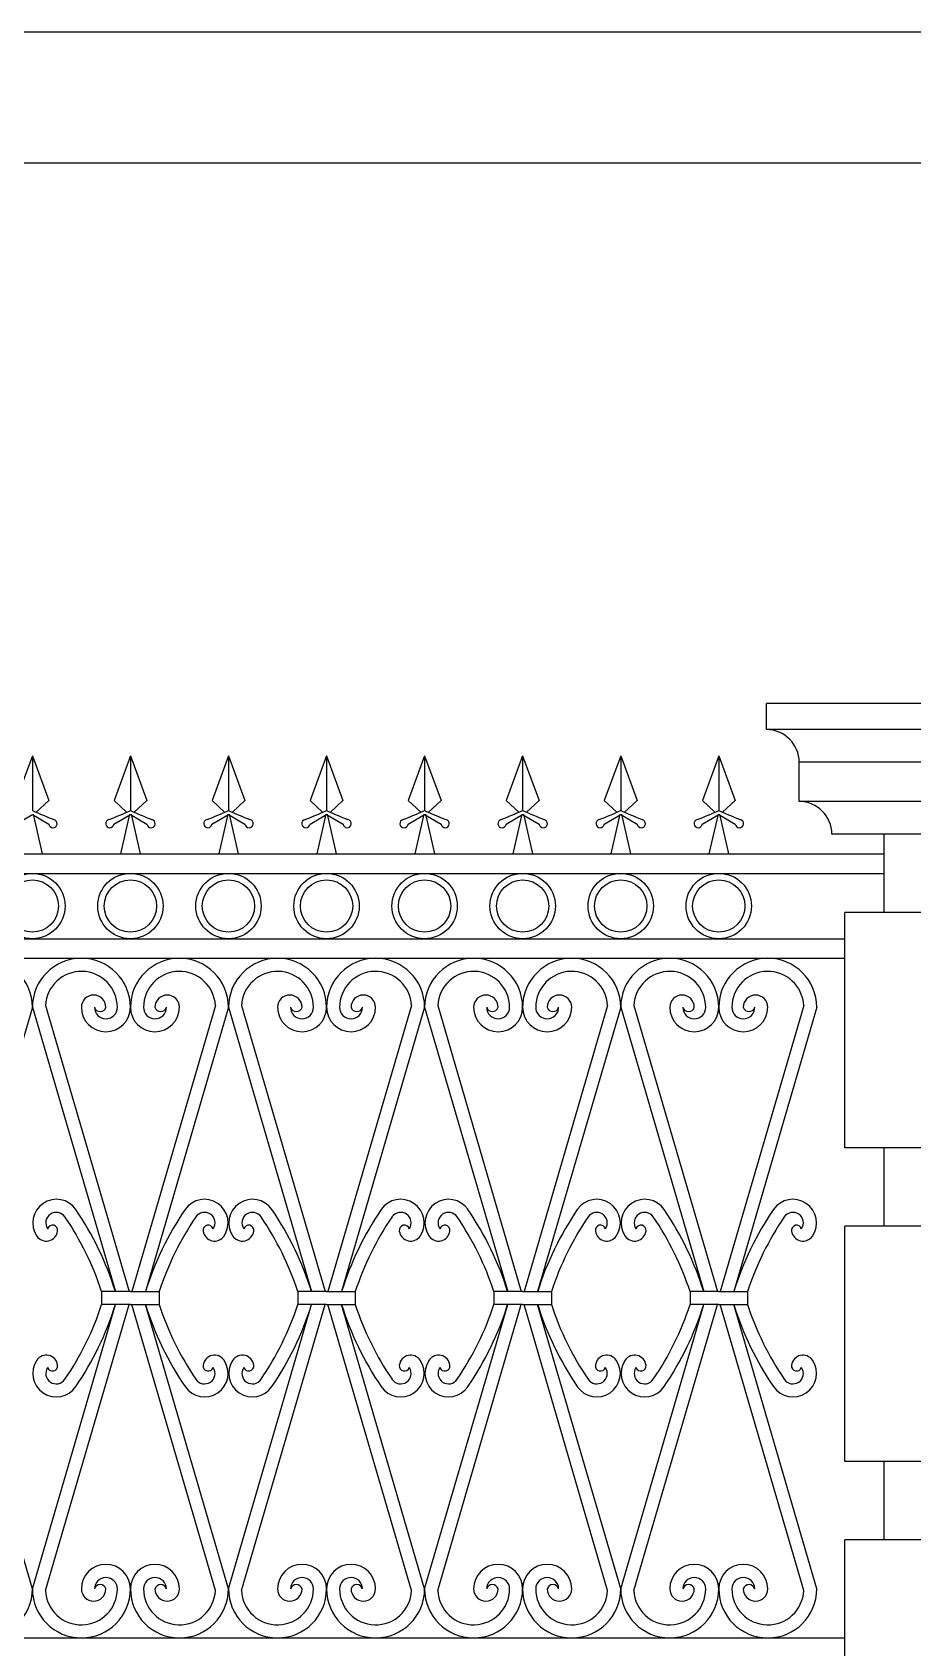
# Model space of a CAD drawing. Header units: metres. Extents: x -945094 to -882508, y -1233179 to -1191179.
# Drawn here: x -918043 to -911310, y -1203539 to -1191179 of the extents above; entities that cross this region are included whole.
import ezdxf

# ---------------------------------------------------------------- set-up
doc = ezdxf.new("R2010")
doc.units = ezdxf.units.M
for name, color, linetype in [('1', 7, 'Continuous'), ('CYAN', 4, 'Continuous'), ('ROAD1', 4, 'Continuous')]:
    doc.layers.add(name, color=color, linetype=linetype)

# ---------------------------------------------------------------- blocks, each defined once
blk = doc.blocks.new('100')
for points in [[(178473.12, 153261.23), (-118526.88, 153261.23), (-118526.88, -56738.77), (178473.12, -56738.77)], [(-106026.88, -51738.77), (-106026.88, 148261.23), (173473.12, 148261.23), (173473.12, -51738.77)]]:
    blk.add_lwpolyline(points, close=True)

msp = doc.modelspace()

# ---------------------------------------------------------------- linework, layer by layer
at = {"layer": '1'}
for p, q in [((-904627.85, -1196314.29), (-912427.85, -1196314.29)), ((-912427.85, -1196514.29), (-912427.85, -1196314.29)), ((-904627.85, -1196514.29), (-912427.85, -1196514.29)), ((-904877.85, -1196764.29), (-912177.85, -1196764.29)), ((-912177.85, -1197064.29), (-912177.85, -1196764.29)), ((-904877.85, -1197064.29), (-912177.85, -1197064.29)), ((-905127.85, -1197314.29), (-911927.85, -1197314.29)), ((-911527.85, -1197914.29), (-911527.85, -1197314.29)), ((-911827.85, -1199714.29), (-911827.85, -1197914.29)), ((-910027.85, -1197914.29), (-911827.85, -1197914.29)), ((-910027.85, -1199714.29), (-911827.85, -1199714.29)), ((-911527.85, -1200314.29), (-911527.85, -1199714.29)), ((-911827.85, -1202114.29), (-911827.85, -1200314.29)), ((-910027.85, -1200314.29), (-911827.85, -1200314.29)), ((-910827.85, -1202114.29), (-911827.85, -1202114.29)), ((-911527.85, -1202714.29), (-911527.85, -1202114.29)), ((-911827.85, -1204514.29), (-911827.85, -1202714.29)), ((-910027.85, -1202714.29), (-911827.85, -1202714.29))]:
    msp.add_line(p, q, dxfattribs=at)
for centre, start in [((-912427.85, -1196764.29), 360), ((-912177.85, -1197314.29), 0)]:
    msp.add_arc(centre, 250, start, 90, dxfattribs=at)
at = {"layer": 'CYAN'}
for p, q in [((-918042.85, -1196714.29), (-918168.37, -1197055.77)), ((-918042.85, -1196714.29), (-918042.85, -1197133.88)), ((-918042.85, -1196714.29), (-917917.33, -1197055.77)), ((-917292.85, -1196714.29), (-917418.37, -1197055.77)), ((-917292.85, -1196714.29), (-917167.33, -1197055.77)), ((-917292.85, -1196714.29), (-917292.85, -1197133.88)), ((-916542.85, -1196714.29), (-916668.37, -1197055.77)), ((-916542.85, -1196714.29), (-916542.85, -1197133.88)), ((-916542.85, -1196714.29), (-916417.33, -1197055.77)), ((-915792.85, -1196714.29), (-915918.37, -1197055.77)), ((-915792.85, -1196714.29), (-915792.85, -1197133.88)), ((-915792.85, -1196714.29), (-915667.33, -1197055.77)), ((-915042.85, -1196714.29), (-915168.37, -1197055.77)), ((-915042.85, -1196714.29), (-915042.85, -1197133.88)), ((-915042.85, -1196714.29), (-914917.33, -1197055.77)), ((-914292.85, -1196714.29), (-914418.37, -1197055.77)), ((-914292.85, -1196714.29), (-914292.85, -1197133.88)), ((-914292.85, -1196714.29), (-914167.33, -1197055.77)), ((-913542.85, -1196714.29), (-913668.37, -1197055.77)), ((-913542.85, -1196714.29), (-913417.33, -1197055.77)), ((-913542.85, -1196714.29), (-913542.85, -1197133.88)), ((-912792.85, -1196714.29), (-912918.37, -1197055.77)), ((-912792.85, -1196714.29), (-912792.85, -1197133.88)), ((-912792.85, -1196714.29), (-912667.33, -1197055.77)), ((-917917.33, -1197055.77), (-918013.2, -1197146.53)), ((-917418.37, -1197055.77), (-917322.49, -1197146.53)), ((-917167.33, -1197055.77), (-917263.2, -1197146.53)), ((-916668.37, -1197055.77), (-916572.49, -1197146.53)), ((-916417.33, -1197055.77), (-916513.2, -1197146.53)), ((-915918.37, -1197055.77), (-915822.49, -1197146.53)), ((-915667.33, -1197055.77), (-915763.2, -1197146.53)), ((-915168.37, -1197055.77), (-915072.49, -1197146.53)), ((-914917.33, -1197055.77), (-915013.2, -1197146.53)), ((-914418.37, -1197055.77), (-914322.49, -1197146.53)), ((-914167.33, -1197055.77), (-914263.2, -1197146.53)), ((-913668.37, -1197055.77), (-913572.49, -1197146.53)), ((-913417.33, -1197055.77), (-913513.2, -1197146.53)), ((-912918.37, -1197055.77), (-912822.49, -1197146.53)), ((-912667.33, -1197055.77), (-912763.2, -1197146.53)), ((-918168.98, -1197236.68), (-918042.85, -1197163.69)), ((-918042.85, -1197163.69), (-917916.71, -1197236.68)), ((-918036.87, -1197160.23), (-917967.95, -1197464.29)), ((-917418.98, -1197236.68), (-917292.85, -1197163.69)), ((-917298.82, -1197160.23), (-917367.74, -1197464.29)), ((-917292.85, -1197163.69), (-917166.71, -1197236.68)), ((-917286.87, -1197160.23), (-917217.95, -1197464.29)), ((-916668.98, -1197236.68), (-916542.85, -1197163.69)), ((-916548.82, -1197160.23), (-916617.74, -1197464.29)), ((-916542.85, -1197163.69), (-916416.71, -1197236.68)), ((-916536.87, -1197160.23), (-916467.95, -1197464.29)), ((-915918.98, -1197236.68), (-915792.85, -1197163.69)), ((-915798.82, -1197160.23), (-915867.74, -1197464.29)), ((-915792.85, -1197163.69), (-915666.71, -1197236.68)), ((-915786.87, -1197160.23), (-915717.95, -1197464.29)), ((-915168.98, -1197236.68), (-915042.85, -1197163.69)), ((-915048.82, -1197160.23), (-915117.74, -1197464.29)), ((-915042.85, -1197163.69), (-914916.71, -1197236.68)), ((-915036.87, -1197160.23), (-914967.95, -1197464.29)), ((-914418.98, -1197236.68), (-914292.85, -1197163.69)), ((-914298.82, -1197160.23), (-914367.74, -1197464.29)), ((-914292.85, -1197163.69), (-914166.71, -1197236.68)), ((-914286.87, -1197160.23), (-914217.95, -1197464.29)), ((-913668.98, -1197236.68), (-913542.85, -1197163.69)), ((-913548.82, -1197160.23), (-913617.74, -1197464.29)), ((-913542.85, -1197163.69), (-913416.71, -1197236.68)), ((-913536.87, -1197160.23), (-913467.95, -1197464.29)), ((-912918.98, -1197236.68), (-912792.85, -1197163.69)), ((-912798.82, -1197160.23), (-912867.74, -1197464.29)), ((-912792.85, -1197163.69), (-912666.71, -1197236.68)), ((-912786.87, -1197160.23), (-912717.95, -1197464.29)), ((-927527.85, -1197464.29), (-911527.85, -1197464.29)), ((-918117.74, -1197464.29), (-917967.95, -1197464.29)), ((-917367.74, -1197464.29), (-917217.95, -1197464.29)), ((-916617.74, -1197464.29), (-916467.95, -1197464.29)), ((-915867.74, -1197464.29), (-915717.95, -1197464.29)), ((-915117.74, -1197464.29), (-914967.95, -1197464.29)), ((-914367.74, -1197464.29), (-914217.95, -1197464.29)), ((-913617.74, -1197464.29), (-913467.95, -1197464.29)), ((-912867.74, -1197464.29), (-912717.95, -1197464.29)), ((-927527.85, -1197614.29), (-911527.85, -1197614.29)), ((-927227.85, -1198114.29), (-911827.85, -1198114.29)), ((-927227.85, -1198264.29), (-911827.85, -1198264.29)), ((-918042.85, -1198639.29), (-918678.24, -1200814.29)), ((-918042.85, -1198639.29), (-917407.45, -1200814.29)), ((-917942.53, -1198626.07), (-917303.27, -1200814.29)), ((-916643.17, -1198626.07), (-917282.42, -1200814.29)), ((-916542.85, -1198639.29), (-917178.24, -1200814.29)), ((-916542.85, -1198639.29), (-915907.45, -1200814.29)), ((-916442.53, -1198626.07), (-915803.27, -1200814.29)), ((-915143.17, -1198626.07), (-915782.42, -1200814.29)), ((-915042.85, -1198639.29), (-915678.24, -1200814.29)), ((-915042.85, -1198639.29), (-914407.45, -1200814.29)), ((-914942.53, -1198626.07), (-914303.27, -1200814.29)), ((-913643.17, -1198626.07), (-914282.42, -1200814.29)), ((-913542.85, -1198639.29), (-914178.24, -1200814.29)), ((-913542.85, -1198639.29), (-912907.45, -1200814.29)), ((-913442.53, -1198626.07), (-912803.27, -1200814.29)), ((-912143.17, -1198626.07), (-912782.42, -1200814.29)), ((-912042.85, -1198639.29), (-912678.24, -1200814.29)), ((-917512.8, -1200814.29), (-917512.8, -1200914.29)), ((-917292.85, -1200814.29), (-917512.8, -1200814.29)), ((-917292.85, -1200814.29), (-917072.89, -1200814.29)), ((-917072.89, -1200814.29), (-917072.89, -1200914.29)), ((-916012.8, -1200814.29), (-916012.8, -1200914.29)), ((-915792.85, -1200814.29), (-916012.8, -1200814.29)), ((-915792.85, -1200814.29), (-915572.89, -1200814.29)), ((-915572.89, -1200814.29), (-915572.89, -1200914.29)), ((-914512.8, -1200814.29), (-914512.8, -1200914.29)), ((-914292.85, -1200814.29), (-914512.8, -1200814.29)), ((-914292.85, -1200814.29), (-914072.89, -1200814.29)), ((-914072.89, -1200814.29), (-914072.89, -1200914.29)), ((-913012.8, -1200814.29), (-913012.8, -1200914.29)), ((-912792.85, -1200814.29), (-913012.8, -1200814.29)), ((-912792.85, -1200814.29), (-912572.89, -1200814.29)), ((-912572.89, -1200814.29), (-912572.89, -1200914.29)), ((-918042.85, -1203089.29), (-918678.24, -1200914.29)), ((-918042.85, -1203089.29), (-917407.45, -1200914.29)), ((-917942.53, -1203102.51), (-917303.27, -1200914.29)), ((-917292.85, -1200914.29), (-917512.8, -1200914.29)), ((-917292.85, -1200914.29), (-917072.89, -1200914.29)), ((-916643.17, -1203102.51), (-917282.42, -1200914.29)), ((-916542.85, -1203089.29), (-917178.24, -1200914.29)), ((-916542.85, -1203089.29), (-915907.45, -1200914.29)), ((-916442.53, -1203102.51), (-915803.27, -1200914.29)), ((-915792.85, -1200914.29), (-916012.8, -1200914.29)), ((-915792.85, -1200914.29), (-915572.89, -1200914.29)), ((-915143.17, -1203102.51), (-915782.42, -1200914.29)), ((-915042.85, -1203089.29), (-915678.24, -1200914.29)), ((-915042.85, -1203089.29), (-914407.45, -1200914.29)), ((-914942.53, -1203102.51), (-914303.27, -1200914.29)), ((-914292.85, -1200914.29), (-914512.8, -1200914.29)), ((-914292.85, -1200914.29), (-914072.89, -1200914.29)), ((-913643.17, -1203102.51), (-914282.42, -1200914.29)), ((-913542.85, -1203089.29), (-914178.24, -1200914.29)), ((-913542.85, -1203089.29), (-912907.45, -1200914.29)), ((-913442.53, -1203102.51), (-912803.27, -1200914.29)), ((-912792.85, -1200914.29), (-913012.8, -1200914.29)), ((-912792.85, -1200914.29), (-912572.89, -1200914.29)), ((-912143.17, -1203102.51), (-912782.42, -1200914.29)), ((-912042.85, -1203089.29), (-912678.24, -1200914.29)), ((-927227.85, -1203464.29), (-911827.85, -1203464.29))]:
    msp.add_line(p, q, dxfattribs=at)
for centre, radius in [((-918042.85, -1197864.29), 250), ((-917292.85, -1197864.29), 250), ((-916542.85, -1197864.29), 250), ((-915792.85, -1197864.29), 250), ((-915042.85, -1197864.29), 250), ((-914292.85, -1197864.29), 250), ((-913542.85, -1197864.29), 250), ((-912792.85, -1197864.29), 250), ((-918042.85, -1197864.29), 200), ((-917292.85, -1197864.29), 200), ((-916542.85, -1197864.29), 200), ((-915792.85, -1197864.29), 200), ((-915042.85, -1197864.29), 200), ((-914292.85, -1197864.29), 200), ((-913542.85, -1197864.29), 200), ((-912792.85, -1197864.29), 200)]:
    msp.add_circle(centre, radius, dxfattribs=at)
for centre, radius, start, end in [((-914050.21, -1187819.73), 10133.83, 246.8, 247.8), ((-921285.48, -1187819.73), 10133.83, 292.2, 293.2), ((-913300.21, -1187819.73), 10133.83, 246.8, 247.8), ((-920535.48, -1187819.73), 10133.83, 292.2, 293.2), ((-912550.21, -1187819.73), 10133.83, 246.8, 247.8), ((-919785.48, -1187819.73), 10133.83, 292.2, 293.2), ((-911800.21, -1187819.73), 10133.83, 246.8, 247.8), ((-919035.48, -1187819.73), 10133.83, 292.2, 293.2), ((-911050.21, -1187819.73), 10133.83, 246.8, 247.8), ((-918285.48, -1187819.73), 10133.83, 292.2, 293.2), ((-910300.21, -1187819.73), 10133.83, 246.8, 247.8), ((-917535.48, -1187819.73), 10133.83, 292.2, 293.2), ((-909550.21, -1187819.73), 10133.83, 246.8, 247.8), ((-916785.48, -1187819.73), 10133.83, 292.2, 293.2), ((-908800.21, -1187819.73), 10133.83, 246.8, 247.8), ((-917885.3, -1197233.42), 31.58, 185.94, 78), ((-917450.39, -1197233.42), 31.58, 102, 354.06), ((-917135.3, -1197233.42), 31.58, 185.94, 78), ((-916700.39, -1197233.42), 31.58, 102, 354.06), ((-916385.3, -1197233.42), 31.58, 185.94, 78), ((-915950.39, -1197233.42), 31.58, 102, 354.06), ((-915635.3, -1197233.42), 31.58, 185.94, 78), ((-915200.39, -1197233.42), 31.58, 102, 354.06), ((-914885.3, -1197233.42), 31.58, 185.94, 78), ((-914450.39, -1197233.42), 31.58, 102, 354.06), ((-914135.3, -1197233.42), 31.58, 185.94, 78), ((-913700.39, -1197233.42), 31.58, 102, 354.06), ((-913385.3, -1197233.42), 31.58, 185.94, 78), ((-912950.39, -1197233.42), 31.58, 102, 354.06), ((-912635.3, -1197233.42), 31.58, 185.94, 78), ((-918417.85, -1198639.29), 375, 0, 180), ((-917667.85, -1198639.29), 375, 0, 180), ((-917667.85, -1198639.29), 275, 0, 177.24), ((-916917.85, -1198639.29), 375, 0, 180), ((-916917.85, -1198639.29), 275, 2.76, 180), ((-916167.85, -1198639.29), 375, 0, 180), ((-916167.85, -1198639.29), 275, 0, 177.24), ((-915417.85, -1198639.29), 375, 0, 180), ((-915417.85, -1198639.29), 275, 2.76, 180), ((-914667.85, -1198639.29), 375, 0, 180), ((-914667.85, -1198639.29), 275, 0, 177.24), ((-913917.85, -1198639.29), 375, 0, 180), ((-913917.85, -1198639.29), 275, 2.76, 180), ((-913167.85, -1198639.29), 375, 0, 180), ((-913167.85, -1198639.29), 275, 0, 177.24), ((-912417.85, -1198639.29), 375, 0, 180), ((-912417.85, -1198639.29), 275, 2.76, 180), ((-917574.1, -1198639.29), 93.75, 0, 180), ((-917011.6, -1198639.29), 93.75, 0, 180), ((-916074.1, -1198639.29), 93.75, 0, 180), ((-915511.6, -1198639.29), 93.75, 0, 180), ((-914574.1, -1198639.29), 93.75, 0, 180), ((-914011.6, -1198639.29), 93.75, 0, 180), ((-913074.1, -1198639.29), 93.75, 0, 180), ((-912511.6, -1198639.29), 93.75, 0, 180), ((-917480.35, -1198639.29), 187.5, 180, 0), ((-917480.35, -1198639.29), 87.5, 180, 0), ((-917524.1, -1198626.11), 45.69, 196.77, 343.23), ((-917105.35, -1198639.29), 187.5, 180, 0), ((-917105.35, -1198639.29), 87.5, 180, 0), ((-917061.6, -1198626.11), 45.69, 196.77, 343.23), ((-915980.35, -1198639.29), 187.5, 180, 0), ((-915980.35, -1198639.29), 87.5, 180, 0), ((-916024.1, -1198626.11), 45.69, 196.77, 343.23), ((-915605.35, -1198639.29), 187.5, 180, 0), ((-915605.35, -1198639.29), 87.5, 180, 0), ((-915561.6, -1198626.11), 45.69, 196.77, 343.23), ((-914480.35, -1198639.29), 187.5, 180, 0), ((-914480.35, -1198639.29), 87.5, 180, 0), ((-914524.1, -1198626.11), 45.69, 196.77, 343.23), ((-914105.35, -1198639.29), 187.5, 180, 0), ((-914105.35, -1198639.29), 87.5, 180, 0), ((-914061.6, -1198626.11), 45.69, 196.77, 343.23), ((-912980.35, -1198639.29), 187.5, 180, 0), ((-912980.35, -1198639.29), 87.5, 180, 0), ((-913024.1, -1198626.11), 45.69, 196.77, 343.23), ((-912605.35, -1198639.29), 187.5, 180, 0), ((-912605.35, -1198639.29), 87.5, 180, 0), ((-912561.6, -1198626.11), 45.69, 196.77, 343.23), ((-917859.79, -1200288.33), 180.17, 34.25, 214.04), ((-917859.79, -1200288.33), 80.17, 34.25, 214.04), ((-919666.8, -1201518.54), 2366.19, 17.32, 34.25), ((-914918.9, -1201518.54), 2366.19, 145.75, 162.68), ((-916725.91, -1200288.33), 180.17, 325.96, 145.75), ((-916725.91, -1200288.33), 80.17, 325.96, 145.75), ((-916359.79, -1200288.33), 180.17, 34.25, 214.04), ((-916359.79, -1200288.33), 80.17, 34.25, 214.04), ((-918166.8, -1201518.54), 2366.19, 17.32, 34.25), ((-913418.9, -1201518.54), 2366.19, 145.75, 162.68), ((-915225.91, -1200288.33), 180.17, 325.96, 145.75), ((-915225.91, -1200288.33), 80.17, 325.96, 145.75), ((-914859.79, -1200288.33), 180.17, 34.25, 214.04), ((-914859.79, -1200288.33), 80.17, 34.25, 214.04), ((-916666.8, -1201518.54), 2366.19, 17.32, 34.25), ((-911918.9, -1201518.54), 2366.19, 145.75, 162.68), ((-913725.91, -1200288.33), 180.17, 325.96, 145.75), ((-913725.91, -1200288.33), 80.17, 325.96, 145.75), ((-913359.79, -1200288.33), 180.17, 34.25, 214.04), ((-913359.79, -1200288.33), 80.17, 34.25, 214.04), ((-915166.8, -1201518.54), 2366.19, 17.32, 34.25), ((-910418.9, -1201518.54), 2366.19, 145.75, 162.68), ((-912225.91, -1200288.33), 180.17, 325.96, 145.75), ((-912225.91, -1200288.33), 80.17, 325.96, 145.75), ((-917888.61, -1200346), 39.73, 351.43, 161.21), ((-919666.8, -1201518.54), 2266.19, 18.11, 34.25), ((-914918.9, -1201518.54), 2266.19, 145.75, 161.89), ((-916697.09, -1200346), 39.73, 18.79, 188.57), ((-916388.61, -1200346), 39.73, 351.43, 161.21), ((-918166.8, -1201518.54), 2266.19, 18.11, 34.25), ((-913418.9, -1201518.54), 2266.19, 145.75, 161.89), ((-915197.09, -1200346), 39.73, 18.79, 188.57), ((-914888.61, -1200346), 39.73, 351.43, 161.21), ((-916666.8, -1201518.54), 2266.19, 18.11, 34.25), ((-911918.9, -1201518.54), 2266.19, 145.75, 161.89), ((-913697.09, -1200346), 39.73, 18.79, 188.57), ((-913388.61, -1200346), 39.73, 351.43, 161.21), ((-915166.8, -1201518.54), 2266.19, 18.11, 34.25), ((-910418.9, -1201518.54), 2266.19, 145.75, 161.89), ((-912197.09, -1200346), 39.73, 18.79, 188.57), ((-917936.32, -1200340.02), 87.81, 214.04, 352.21), ((-916649.37, -1200340.02), 87.81, 187.79, 325.96), ((-916436.32, -1200340.02), 87.81, 214.04, 352.21), ((-915149.37, -1200340.02), 87.81, 187.79, 325.96), ((-914936.32, -1200340.02), 87.81, 214.04, 352.21), ((-913649.37, -1200340.02), 87.81, 187.79, 325.96), ((-913436.32, -1200340.02), 87.81, 214.04, 352.21), ((-912149.37, -1200340.02), 87.81, 187.79, 325.96), ((-919666.8, -1200210.05), 2266.19, 325.75, 341.89), ((-919666.8, -1200210.05), 2366.19, 325.75, 342.68), ((-914918.9, -1200210.05), 2366.19, 197.32, 214.25), ((-914918.9, -1200210.05), 2266.19, 198.11, 214.25), ((-918166.8, -1200210.05), 2266.19, 325.75, 341.89), ((-918166.8, -1200210.05), 2366.19, 325.75, 342.68), ((-913418.9, -1200210.05), 2366.19, 197.32, 214.25), ((-913418.9, -1200210.05), 2266.19, 198.11, 214.25), ((-916666.8, -1200210.05), 2266.19, 325.75, 341.89), ((-916666.8, -1200210.05), 2366.19, 325.75, 342.68), ((-911918.9, -1200210.05), 2366.19, 197.32, 214.25), ((-911918.9, -1200210.05), 2266.19, 198.11, 214.25), ((-915166.8, -1200210.05), 2266.19, 325.75, 341.89), ((-915166.8, -1200210.05), 2366.19, 325.75, 342.68), ((-910418.9, -1200210.05), 2366.19, 197.32, 214.25), ((-910418.9, -1200210.05), 2266.19, 198.11, 214.25), ((-917859.79, -1201440.26), 180.17, 145.96, 325.75), ((-917936.32, -1201388.56), 87.81, 7.79, 145.96), ((-916725.91, -1201440.26), 180.17, 214.25, 34.04), ((-916649.37, -1201388.56), 87.81, 34.04, 172.21), ((-916359.79, -1201440.26), 180.17, 145.96, 325.75), ((-916436.32, -1201388.56), 87.81, 7.79, 145.96), ((-915225.91, -1201440.26), 180.17, 214.25, 34.04), ((-915149.37, -1201388.56), 87.81, 34.04, 172.21), ((-914859.79, -1201440.26), 180.17, 145.96, 325.75), ((-914936.32, -1201388.56), 87.81, 7.79, 145.96), ((-913725.91, -1201440.26), 180.17, 214.25, 34.04), ((-913649.37, -1201388.56), 87.81, 34.04, 172.21), ((-913359.79, -1201440.26), 180.17, 145.96, 325.75), ((-913436.32, -1201388.56), 87.81, 7.79, 145.96), ((-912225.91, -1201440.26), 180.17, 214.25, 34.04), ((-912149.37, -1201388.56), 87.81, 34.04, 172.21), ((-917859.79, -1201440.26), 80.17, 145.96, 325.75), ((-917888.61, -1201382.59), 39.73, 198.79, 8.57), ((-916725.91, -1201440.26), 80.17, 214.25, 34.04), ((-916697.09, -1201382.59), 39.73, 171.43, 341.21), ((-916359.79, -1201440.26), 80.17, 145.96, 325.75), ((-916388.61, -1201382.59), 39.73, 198.79, 8.57), ((-915225.91, -1201440.26), 80.17, 214.25, 34.04), ((-915197.09, -1201382.59), 39.73, 171.43, 341.21), ((-914859.79, -1201440.26), 80.17, 145.96, 325.75), ((-914888.61, -1201382.59), 39.73, 198.79, 8.57), ((-913725.91, -1201440.26), 80.17, 214.25, 34.04), ((-913697.09, -1201382.59), 39.73, 171.43, 341.21), ((-913359.79, -1201440.26), 80.17, 145.96, 325.75), ((-913388.61, -1201382.59), 39.73, 198.79, 8.57), ((-912225.91, -1201440.26), 80.17, 214.25, 34.04), ((-912197.09, -1201382.59), 39.73, 171.43, 341.21), ((-917480.35, -1203089.29), 187.5, 0, 180), ((-917105.35, -1203089.29), 187.5, 0, 180), ((-915980.35, -1203089.29), 187.5, 0, 180), ((-915605.35, -1203089.29), 187.5, 0, 180), ((-914480.35, -1203089.29), 187.5, 0, 180), ((-914105.35, -1203089.29), 187.5, 0, 180), ((-912980.35, -1203089.29), 187.5, 0, 180), ((-912605.35, -1203089.29), 187.5, 0, 180), ((-917480.35, -1203089.29), 87.5, 0, 180), ((-917524.1, -1203102.48), 45.69, 16.77, 163.23), ((-917105.35, -1203089.29), 87.5, 0, 180), ((-917061.6, -1203102.48), 45.69, 16.77, 163.23), ((-915980.35, -1203089.29), 87.5, 0, 180), ((-916024.1, -1203102.48), 45.69, 16.77, 163.23), ((-915605.35, -1203089.29), 87.5, 0, 180), ((-915561.6, -1203102.48), 45.69, 16.77, 163.23), ((-914480.35, -1203089.29), 87.5, 0, 180), ((-914524.1, -1203102.48), 45.69, 16.77, 163.23), ((-914105.35, -1203089.29), 87.5, 0, 180), ((-914061.6, -1203102.48), 45.69, 16.77, 163.23), ((-912980.35, -1203089.29), 87.5, 0, 180), ((-913024.1, -1203102.48), 45.69, 16.77, 163.23), ((-912605.35, -1203089.29), 87.5, 0, 180), ((-912561.6, -1203102.48), 45.69, 16.77, 163.23), ((-918417.85, -1203089.29), 375, 180, 0), ((-917667.85, -1203089.29), 375, 180, 0), ((-917667.85, -1203089.29), 275, 182.76, 0), ((-917574.1, -1203089.29), 93.75, 180, 0), ((-916917.85, -1203089.29), 375, 180, 0), ((-916917.85, -1203089.29), 275, 180, 357.24), ((-917011.6, -1203089.29), 93.75, 180, 0), ((-916167.85, -1203089.29), 375, 180, 0), ((-916167.85, -1203089.29), 275, 182.76, 0), ((-916074.1, -1203089.29), 93.75, 180, 0), ((-915417.85, -1203089.29), 375, 180, 0), ((-915417.85, -1203089.29), 275, 180, 357.24), ((-915511.6, -1203089.29), 93.75, 180, 0), ((-914667.85, -1203089.29), 375, 180, 0), ((-914667.85, -1203089.29), 275, 182.76, 0), ((-914574.1, -1203089.29), 93.75, 180, 0), ((-913917.85, -1203089.29), 375, 180, 0), ((-913917.85, -1203089.29), 275, 180, 357.24), ((-914011.6, -1203089.29), 93.75, 180, 0), ((-913167.85, -1203089.29), 375, 180, 0), ((-913167.85, -1203089.29), 275, 182.76, 0), ((-913074.1, -1203089.29), 93.75, 180, 0), ((-912417.85, -1203089.29), 375, 180, 0), ((-912417.85, -1203089.29), 275, 180, 357.24), ((-912511.6, -1203089.29), 93.75, 180, 0)]:
    msp.add_arc(centre, radius, start, end, dxfattribs=at)

# ---------------------------------------------------------------- block references
at = {"layer": 'ROAD1', "xscale": 0.2, "yscale": 0.2, "zscale": 0.2}
msp.add_blockref('100', (-921388.47, -1221830.8), dxfattribs=at)

doc.saveas('drawing.dxf')
